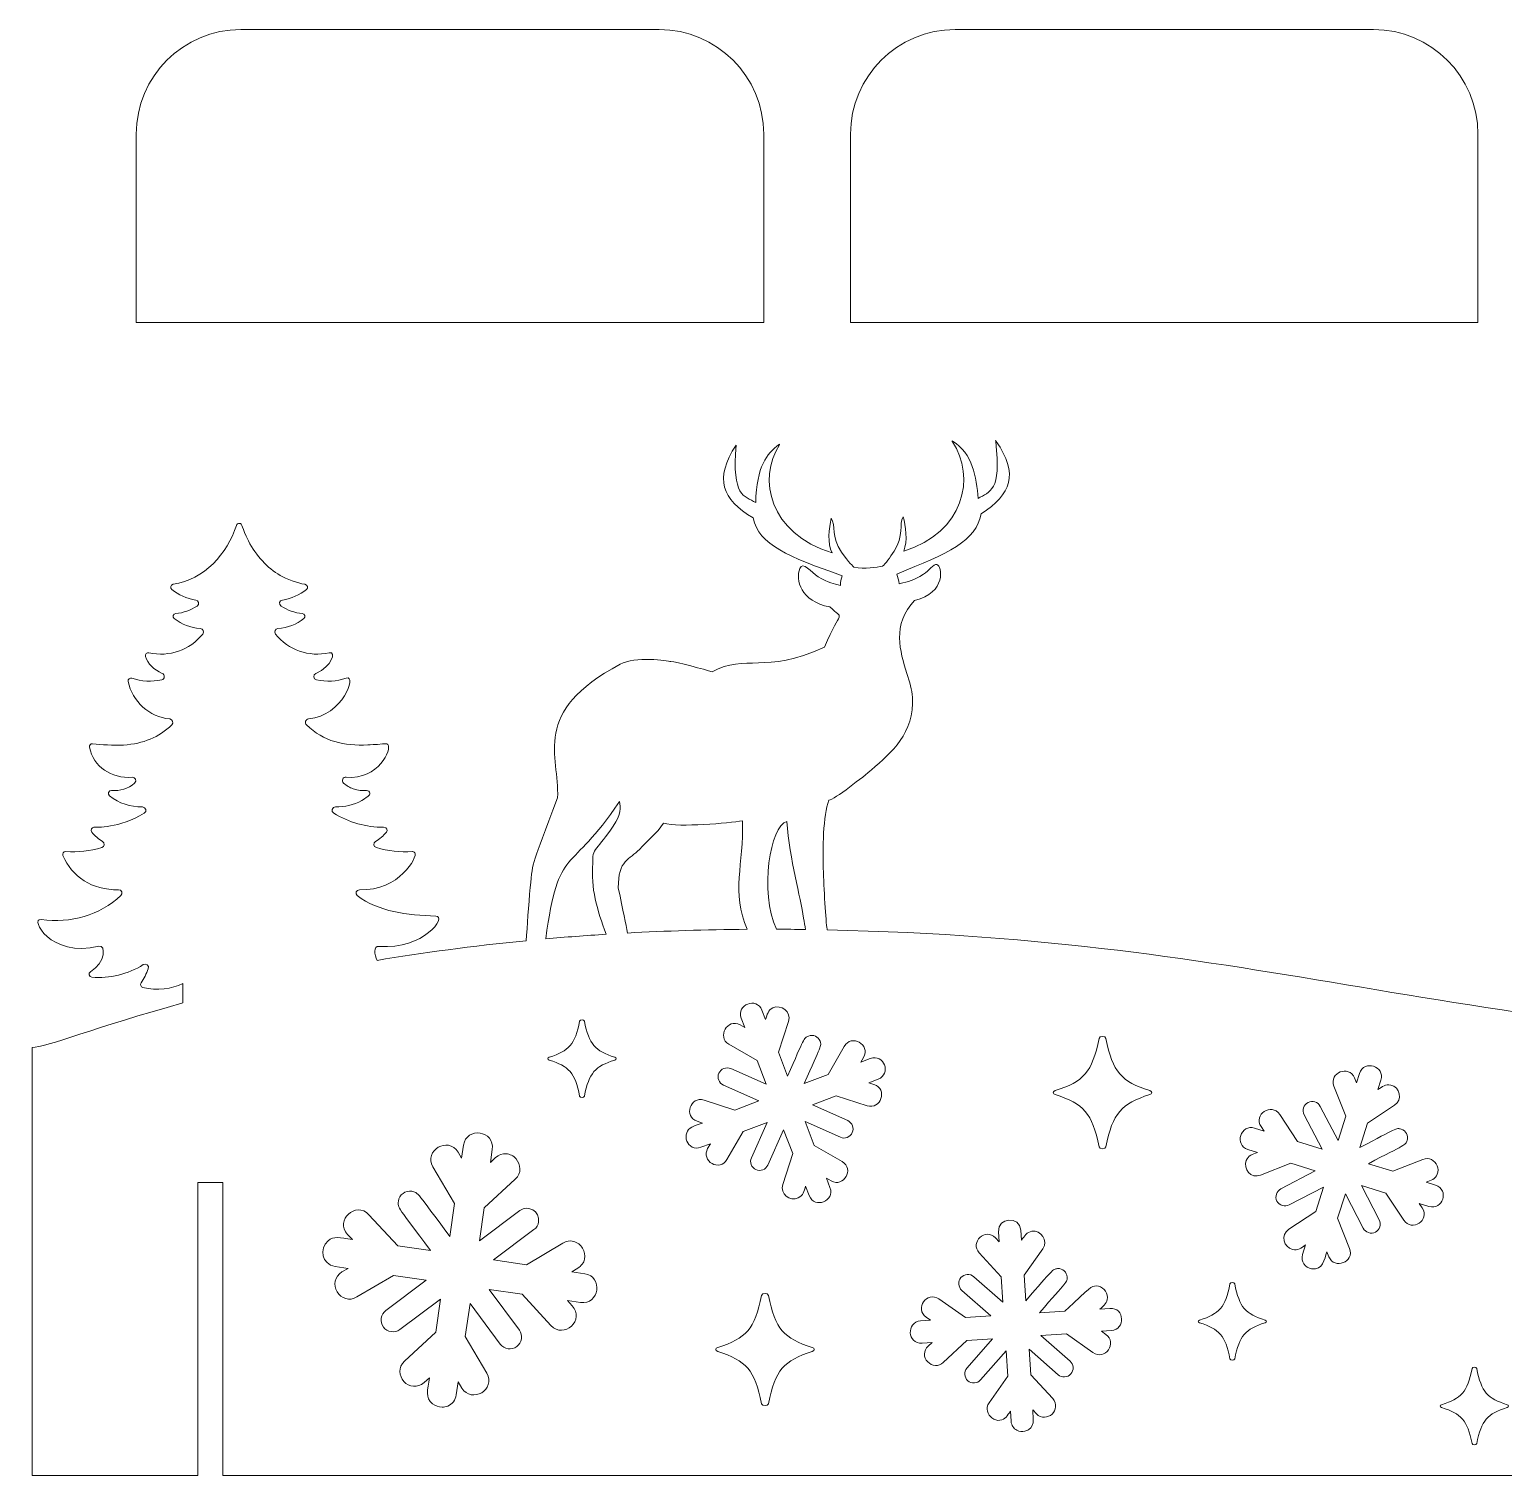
# Model space of a CAD drawing. Header units: inches. Extents: x 0 to 617, y -178 to -5.
# Drawn here: x -0.3 to 175.9, y -177.8 to -5 of the extents above; entities that cross this region are included whole.
import ezdxf

# ---------------------------------------------------------------- set-up
doc = ezdxf.new("R2010")
doc.units = ezdxf.units.IN
doc.header["$MEASUREMENT"] = 0
doc.layers.add('_U+0421_U+043B_U+043E_U+0439 1', color=7, linetype='Continuous')

# ---------------------------------------------------------------- blocks, each defined once
blk = doc.blocks.new('block 3')
at = {"layer": '_U+0421_U+043B_U+043E_U+0439 1', "color": 1, "lineweight": 5, "true_color": 0xff0000}
blk.add_open_spline([(87.45, -17.56), (87.45, -17.56), (87.45, -40.05), (87.45, -40.05), (87.45, -40.05), (12.45, -40.05), (12.45, -40.05), (12.45, -40.05), (12.45, -17.56), (12.45, -17.56), (12.45, -10.65), (18.05, -5.05), (24.96, -5.05), (24.96, -5.05), (74.95, -5.05), (74.95, -5.05), (81.85, -5.05), (87.45, -10.65), (87.45, -17.56)], degree=3, knots=[0, 0, 0, 0, 1, 1, 1, 2, 2, 2, 3, 3, 3, 4, 4, 4, 5, 5, 5, 6, 6, 6, 6], dxfattribs=at)
blk = doc.blocks.new('block 2')
at = {"layer": '_U+0421_U+043B_U+043E_U+0439 1'}
blk.add_blockref('block 3', (0, 0), dxfattribs=at)
blk = doc.blocks.new('block 5')
at = {"layer": '_U+0421_U+043B_U+043E_U+0439 1', "color": 1, "lineweight": 5, "true_color": 0xff0000}
blk.add_open_spline([(172.82, -17.56), (172.82, -17.56), (172.82, -40.05), (172.82, -40.05), (172.82, -40.05), (97.82, -40.05), (97.82, -40.05), (97.82, -40.05), (97.82, -17.56), (97.82, -17.56), (97.82, -10.65), (103.42, -5.05), (110.33, -5.05), (110.33, -5.05), (160.32, -5.05), (160.32, -5.05), (167.22, -5.05), (172.82, -10.65), (172.82, -17.56)], degree=3, knots=[0, 0, 0, 0, 1, 1, 1, 2, 2, 2, 3, 3, 3, 4, 4, 4, 5, 5, 5, 6, 6, 6, 6], dxfattribs=at)
blk = doc.blocks.new('block 4')
at = {"layer": '_U+0421_U+043B_U+043E_U+0439 1'}
blk.add_blockref('block 5', (0, 0), dxfattribs=at)
blk = doc.blocks.new('block 7')
at = {"layer": '_U+0421_U+043B_U+043E_U+0439 1', "color": 1, "lineweight": 5, "true_color": 0xff0000}
for points, knots in [([(294.56, -125.78), (294.18, -125.26), (293.99, -124.65), (294.04, -124), (294.11, -123.2), (294.97, -124.06), (297.22, -123.83), (299.35, -123.6), (301.04, -122.9), (301.84, -120.91), (301.93, -120.67), (301.73, -120.4), (301.47, -120.44), (297.88, -120.94), (294.49, -119.92), (291.92, -117.58), (291.66, -117.33), (291.82, -116.87), (292.21, -116.87), (295.18, -116.98), (297.72, -115.42), (298.85, -112.79), (298.95, -112.56), (298.78, -112.3), (298.53, -112.3), (298.53, -112.3), (298.52, -112.3), (298.51, -112.31), (297.06, -112.39), (295.61, -112.24), (294.21, -111.85), (294.05, -111.8), (293.93, -111.67), (293.91, -111.51), (293.85, -111), (294.47, -111.13), (295.41, -109.98), (295.59, -109.76), (295.44, -109.41), (295.14, -109.41), (293.86, -109.54), (291.23, -109.02), (289.11, -107.73), (288.77, -107.51), (288.92, -106.98), (289.32, -106.98), (290.44, -106.98), (291.46, -106.78), (292.49, -106.19), (293.34, -105.71), (293.51, -105.5), (293.4, -105.24), (293.22, -104.78), (292.74, -105.28), (291.44, -104.81), (291.03, -104.66), (290.65, -104.44), (290.3, -104.15), (289.98, -103.88), (290.24, -103.36), (290.59, -103.43), (293.02, -103.63), (295.15, -102.28), (295.68, -99.85), (295.7, -99.73), (295.67, -99.62), (295.59, -99.54), (295.43, -99.35), (295.34, -99.45), (294.33, -99.51), (294.21, -99.52), (293.4, -99.56), (293.19, -99.57), (293.19, -99.57), (293.19, -99.57), (293.19, -99.57), (290.31, -99.68), (287.96, -99.22), (285.85, -97.17), (285.6, -96.93), (285.75, -96.51), (286.09, -96.48), (290.28, -96.07), (291.88, -91.16), (290.62, -91.59), (289.46, -91.98), (288.23, -92.06), (287.05, -91.8), (286.67, -91.72), (286.62, -91.19), (286.98, -91.03), (288.91, -90.19), (289.43, -88.38), (288.58, -88.56), (286.14, -89.1), (283.68, -88.24), (282.15, -86.32), (281.95, -86.07), (282.11, -85.69), (282.44, -85.66), (283.6, -85.57), (284.68, -85.16), (285.55, -84.49), (285.8, -84.3), (285.68, -83.9), (285.36, -83.87), (284.46, -83.8), (283.58, -83.49), (282.82, -83), (282.51, -82.8), (282.62, -82.32), (282.98, -82.26), (284.06, -82.09), (285.03, -81.67), (285.85, -81.01), (285.96, -80.92), (286, -80.78), (285.97, -80.64), (285.93, -80.51), (285.82, -80.41), (285.68, -80.39), (284.74, -80.25), (283.48, -79.75), (282.7, -79.34), (282.7, -79.34), (282.71, -79.32), (282.71, -79.32), (281.17, -78.42), (279.86, -77), (278.92, -75.2), (278.09, -73.55), (278.27, -73.11), (277.83, -73.11), (277.83, -73.11), (277.83, -73.11), (277.83, -73.11), (277.68, -73.11), (277.55, -73.2), (277.5, -73.35), (276.38, -76.72), (273.66, -79.83), (269.92, -80.39), (269.62, -80.43), (269.51, -80.82), (269.75, -81.01), (270.58, -81.67), (271.54, -82.09), (272.62, -82.26), (272.98, -82.32), (273.09, -82.8), (272.78, -83), (272.02, -83.49), (271.14, -83.8), (270.24, -83.87), (269.92, -83.9), (269.8, -84.3), (270.05, -84.49), (270.93, -85.17), (272, -85.57), (273.16, -85.66), (273.49, -85.69), (273.65, -86.06), (273.45, -86.32), (271.92, -88.24), (269.46, -89.1), (267.03, -88.56), (266.18, -88.38), (266.7, -90.19), (268.62, -91.03), (268.98, -91.18), (268.94, -91.71), (268.54, -91.8), (267.37, -92.06), (266.14, -91.98), (264.99, -91.59), (263.73, -91.16), (265.31, -96.08), (269.51, -96.48), (269.86, -96.51), (270, -96.94), (269.76, -97.17), (268.21, -98.66), (266.38, -99.43), (264, -99.59), (264, -99.59), (264, -99.59), (264, -99.59), (263.97, -99.59), (263.89, -99.59), (263.86, -99.6), (263.86, -99.6), (263.86, -99.6), (263.86, -99.6), (262.78, -99.62), (261.34, -99.56), (260.3, -99.43), (259.16, -99.28), (260.74, -103.79), (265.02, -103.43), (265.19, -103.42), (265.35, -103.51), (265.42, -103.68), (265.49, -103.85), (265.44, -104.03), (265.31, -104.15), (264.54, -104.79), (263.56, -105.11), (262.55, -105.03), (262.22, -105), (262.04, -105.42), (262.31, -105.64), (263.47, -106.59), (264.79, -106.98), (266.26, -106.98), (266.67, -106.98), (266.83, -107.51), (266.47, -107.73), (263.48, -109.56), (260.72, -109.38), (260.46, -109.41), (260.16, -109.41), (260.01, -109.76), (260.19, -109.99), (260.56, -110.43), (261, -110.81), (261.49, -111.1), (261.8, -111.28), (261.74, -111.75), (261.39, -111.85), (259.99, -112.24), (258.54, -112.39), (257.08, -112.31), (256.83, -112.29), (256.65, -112.55), (256.75, -112.79), (257.82, -115.28), (260.2, -116.95), (263.39, -116.87), (263.76, -116.86), (263.95, -117.33), (263.68, -117.58), (261.11, -119.92), (257.72, -120.94), (254.14, -120.44), (254.01, -120.42), (253.89, -120.47), (253.81, -120.57), (253.74, -120.67), (253.72, -120.79), (253.76, -120.9), (254.94, -123.9), (258.77, -124.18), (261.05, -123.64), (261.17, -123.61), (261.29, -123.64), (261.39, -123.71), (261.46, -123.76), (261.51, -123.86), (261.54, -123.99), (260.51, -128.08), (257.42, -128.02), (235.17, -127.4), (235.17, -127.4), (235.06, -123.25), (235.06, -123.25), (236.52, -123.61), (237.09, -122.84), (238, -122.69), (239.49, -122.43), (239.54, -123.57), (243.53, -121.81), (244.22, -121.5), (244.01, -120.6), (243.53, -120.24), (241.93, -119.05), (237.59, -116.27), (234.9, -116.88), (234.9, -116.88), (234.85, -115.04), (234.85, -115.04), (235.49, -115), (236.17, -114.81), (236.84, -114.63), (239.11, -114.05), (241.07, -115.95), (243.35, -114.75), (245.38, -113.67), (245.26, -111.24), (241.85, -111.14), (240.73, -109.82), (237.48, -107.78), (234.68, -108.39), (234.68, -108.39), (234.61, -105.41), (234.61, -105.41), (236.69, -105.24), (236.38, -105.73), (237.86, -106.57), (238.64, -107.02), (239.43, -107.3), (240.32, -107.12), (241.51, -106.89), (241.32, -106.26), (242.14, -105.74), (242.97, -105.21), (244.1, -105.29), (245, -104.71), (246.45, -103.78), (245.93, -102.56), (244.73, -101.63), (241.37, -99.06), (239.56, -102.42), (234.47, -99.85), (234.47, -99.85), (234.28, -92.42), (234.28, -92.42), (235.86, -92.93), (238.56, -96.39), (240.52, -93.98), (241.59, -92.66), (240.35, -91.89), (239.14, -91.17), (248.62, -91.38), (242.06, -87.44), (238.64, -87), (237.1, -86.8), (235.63, -86.99), (234.15, -87.03), (234.15, -87.03), (234.02, -82.41), (234.02, -82.41), (235.43, -82.74), (238.25, -82.51), (239.6, -82.53), (241.26, -83.25), (241.18, -83.37), (243.02, -83.07), (243.35, -83.02), (243.69, -82.62), (243.69, -82.19), (245.09, -80.79), (243.88, -79.12), (242.15, -78.34), (239.13, -76.98), (237.06, -77.79), (233.88, -76.96), (233.88, -76.96), (233.78, -72.55), (233.78, -72.55), (234.24, -73.49), (235.83, -74.75), (238.18, -74.78), (238.94, -74.8), (239.41, -73.76), (238.82, -73.23), (236.01, -70.76), (238.19, -72.17), (239.06, -70.75), (240.18, -68.93), (237.06, -66.7), (233.62, -66.7), (233.62, -66.7), (233.56, -64.12), (233.56, -64.12), (234.47, -64.24), (235.27, -63.7), (236.4, -64.27), (240.34, -66.25), (241.61, -62.65), (237.58, -62.03), (236.18, -61.81), (234.59, -60.76), (233.64, -59.85), (233.64, -59.85), (233.64, -58.08), (233.64, -58.08), (235.01, -58.77), (237.94, -59.9), (238.7, -58.37), (239.6, -56.56), (235.67, -55.43), (235.31, -55.38), (235.5, -54.56), (234.47, -54.13), (233.64, -54.02), (233.64, -54.02), (233.64, -53.08), (233.64, -53.08), (233.87, -52.9), (234.09, -52.62), (234.29, -52.78), (235.13, -53.43), (236.78, -53.49), (236.31, -52.07), (236.24, -51.85), (235.62, -51.45), (235.43, -51.21), (235.43, -51.21), (233.77, -48.58), (233.77, -48.58), (232.98, -48.24), (231.72, -49.71), (231.75, -50.36), (231.15, -50.37), (231.57, -50.52), (230.46, -50.97), (226.8, -52.47), (231.53, -52.7), (231.88, -52.75), (231.88, -52.75), (231.88, -55.15), (231.88, -55.15), (231.67, -55.24), (231.08, -55.33), (229.57, -55.52), (227.72, -55.76), (228.79, -58.42), (231.88, -57.95), (231.88, -57.95), (231.88, -59.4), (231.88, -59.4), (229.72, -59.76), (226.9, -61.07), (226.31, -63.24), (225.55, -66.05), (229.47, -63.59), (232.11, -63.59), (232.11, -63.59), (232.02, -66.91), (232.02, -66.91), (221.5, -68.77), (225.59, -74.51), (229.98, -72.74), (230.5, -72.53), (231.21, -71.75), (231.91, -71.34), (231.91, -71.34), (231.79, -76.42), (231.79, -76.42), (231.73, -76.44), (231.68, -76.47), (231.64, -76.5), (229.14, -76), (228.89, -77.69), (227.18, -79.19), (225.4, -80.74), (221.63, -81.1), (221.6, -83.14), (221.56, -84.8), (223.19, -84.94), (224.44, -84.75), (226.97, -84.38), (227.74, -82.5), (231.65, -81.78), (231.59, -83.93), (231.52, -86.86), (231.52, -86.86), (231.49, -86.86), (231.47, -86.86), (231.44, -86.85), (226.83, -83.69), (225.62, -87.69), (222.77, -87.26), (221.8, -87.11), (221.14, -88.35), (222.08, -88.92), (222.84, -89.39), (223.49, -89.62), (224.38, -89.73), (225.68, -89.91), (229.11, -89.97), (225.71, -90.34), (224.91, -90.42), (224.34, -91.6), (225.25, -92.02), (228.1, -93.35), (228.34, -92.69), (231.37, -92.63), (231.37, -92.63), (231.19, -99.96), (231.19, -99.96), (231.05, -100.08), (225.95, -97.14), (224.18, -97.83), (222, -98.68), (217.62, -107.1), (222.19, -105.9), (223.48, -105.57), (224.15, -104.38), (225.22, -103.75), (224.76, -105.53), (227.13, -106.74), (228.69, -104.56), (229.43, -105.04), (230.23, -104.9), (231, -104.47), (231.03, -104.49), (231.04, -104.5), (231.07, -104.52), (231.07, -104.52), (230.93, -110.03), (230.93, -110.03), (225.66, -110.42), (227.41, -108.54), (224.33, -108.71), (220.97, -108.89), (218.2, -113.54), (220.67, -114.29), (221.18, -114.45), (221.59, -114.36), (221.95, -114.16), (224.12, -118.92), (225.75, -115.48), (227.48, -114.95), (228.49, -114.64), (228.06, -115.15), (228.95, -115.32), (229.67, -115.46), (230.19, -114.88), (230.81, -114.63), (230.81, -114.63), (230.65, -120.95), (230.65, -120.95), (228.9, -120.42), (228.14, -121.49), (226.82, -121.72), (225.86, -121.89), (225.08, -121.62), (224.17, -121.44), (222.78, -121.18), (220.55, -122.19), (221.62, -123.92), (222.15, -124.78), (222.98, -124.64), (223.84, -124.67), (225.95, -124.74), (227.33, -126.9), (230.52, -126.02), (230.52, -126.02), (230.49, -127.25), (230.49, -127.25), (167, -124.9), (148.26, -113.75), (95.04, -112.62), (94.93, -112.25), (94.66, -108.12), (94.58, -105.78), (94.58, -105.78), (94.58, -105.78), (94.58, -105.78), (94.49, -102.84), (94.53, -98.98), (95.25, -97.13), (95.81, -97.12), (99.53, -94.19), (100.33, -93.49), (102.73, -91.44), (105.46, -89.11), (105.24, -84.8), (105.19, -83.97), (104.89, -83), (104.56, -81.97), (103.75, -79.37), (102.73, -76.14), (105.49, -73.25), (109.3, -72.38), (108.78, -69.1), (108.16, -68.97), (107.75, -68.88), (107.17, -69.75), (106.56, -70.13), (105.25, -70.95), (104.89, -70.94), (103.64, -71.27), (103.58, -70.87), (103.48, -70.49), (103.35, -70.1), (109.47, -67.63), (112.9, -66.16), (113.43, -62.9), (117.08, -60.59), (117.93, -58.14), (115.24, -54.25), (115.24, -54.25), (115.17, -54.15), (115.17, -54.15), (115.17, -54.15), (115.18, -54.27), (115.18, -54.27), (115.88, -60.31), (114.46, -60.21), (113.07, -61.09), (112.91, -58.52), (112.4, -55.71), (110.02, -54.22), (110.02, -54.22), (109.99, -54.21), (109.99, -54.21), (109.99, -54.21), (109.98, -54.22), (109.98, -54.22), (109.96, -54.24), (109.96, -54.25), (110, -54.31), (112.85, -58.46), (111.38, -65.22), (104.18, -67.36), (104.69, -66.22), (104.42, -64.27), (104.11, -63.27), (103.6, -64.16), (104.24, -65.52), (103.03, -67.38), (102.56, -68.11), (101.97, -68.88), (101.66, -69.17), (100.91, -69.29), (99.54, -69.55), (98.24, -69.28), (98.18, -69.23), (97.62, -68.73), (96.75, -67.5), (95.46, -65.66), (96.08, -64.31), (95.53, -63.42), (95.24, -64.64), (95.04, -66.47), (95.63, -67.58), (88.08, -65.22), (86.72, -58.76), (89.32, -54.68), (89.37, -54.6), (89.36, -54.61), (89.32, -54.58), (87.76, -55.79), (86.62, -57.19), (86.49, -61.57), (85.11, -60.74), (83.63, -60.91), (84.15, -54.7), (81.51, -58.71), (82.44, -61.19), (86.2, -63.39), (86.86, -66.68), (90.43, -68.01), (96.82, -70.32), (96.69, -70.68), (96.62, -71.07), (96.64, -71.46), (95.78, -71.28), (95.24, -71.17), (93.97, -70.43), (93.1, -69.94), (92.14, -68.48), (91.76, -69.46), (91.26, -70.79), (91.82, -73.36), (95.36, -74.03), (97.11, -75.73), (96.73, -74.03), (94.71, -78.85), (87.47, -82.11), (85.37, -79.6), (81.27, -81.77), (80.53, -81.55), (76.92, -80.56), (76.34, -80.57), (75.99, -80.4), (72.06, -79.94), (70.29, -80.88), (59.52, -86.59), (63.03, -91.8), (62.82, -96.84), (59.63, -105.34), (59.92, -104), (59.54, -107.55), (59.54, -107.55), (59.55, -107.55), (59.55, -107.55), (59.34, -109.68), (59.17, -112.18), (59.07, -113.91), (52.59, -114.54), (46.64, -115.35), (41.23, -116.26), (40.91, -115.58), (40.77, -114.53), (41.49, -114.59), (46.85, -115.01), (49.62, -111), (48.26, -110.96), (44.83, -110.88), (41.39, -110.44), (38.86, -108.52), (38.58, -108.3), (38.76, -107.82), (39.15, -107.82), (43.91, -107.99), (46.1, -103.87), (45.76, -103.4), (45.67, -103.28), (45.52, -103.23), (45.46, -103.25), (44, -103.34), (42.55, -103.19), (41.15, -102.79), (40.8, -102.69), (40.74, -102.23), (41.05, -102.05), (41.55, -101.75), (41.98, -101.38), (42.35, -100.93), (42.52, -100.72), (42.43, -100.36), (42.01, -100.36), (39.94, -100.36), (37.87, -99.79), (36.06, -98.67), (35.71, -98.46), (35.86, -97.92), (36.26, -97.92), (37.38, -97.92), (38.4, -97.73), (39.43, -97.14), (40.29, -96.65), (40.45, -96.44), (40.34, -96.18), (40.16, -95.72), (39.68, -96.23), (38.38, -95.76), (37.97, -95.61), (37.59, -95.39), (37.24, -95.09), (36.92, -94.82), (37.18, -94.31), (37.53, -94.38), (41.45, -94.69), (43.01, -91.02), (42.53, -90.48), (42.37, -90.29), (42.28, -90.39), (41.27, -90.46), (41.17, -90.46), (40.36, -90.5), (40.13, -90.51), (40.13, -90.51), (40.13, -90.52), (40.13, -90.52), (37.26, -90.62), (34.9, -90.16), (32.79, -88.12), (32.67, -88.01), (32.63, -87.84), (32.69, -87.69), (32.74, -87.54), (32.87, -87.44), (33.03, -87.42), (37.22, -87.02), (38.82, -82.11), (37.56, -82.54), (36.4, -82.93), (35.17, -83), (34, -82.74), (33.61, -82.66), (33.56, -82.13), (33.92, -81.97), (35.85, -81.14), (36.37, -79.32), (35.52, -79.51), (33.08, -80.05), (30.62, -79.19), (29.09, -77.27), (28.89, -77.01), (29.05, -76.64), (29.38, -76.61), (30.54, -76.52), (31.62, -76.11), (32.49, -75.43), (32.74, -75.25), (32.62, -74.84), (32.3, -74.82), (31.4, -74.74), (30.52, -74.44), (29.76, -73.94), (29.45, -73.74), (29.56, -73.26), (29.92, -73.21), (31, -73.03), (31.97, -72.61), (32.79, -71.95), (33.03, -71.76), (32.92, -71.38), (32.62, -71.33), (31.68, -71.19), (30.42, -70.69), (29.64, -70.28), (29.64, -70.28), (29.65, -70.27), (29.65, -70.27), (28.11, -69.36), (26.8, -67.94), (25.86, -66.15), (25.03, -64.5), (25.21, -64.06), (24.77, -64.06), (24.77, -64.06), (24.77, -64.06), (24.77, -64.06), (24.62, -64.06), (24.49, -64.15), (24.44, -64.29), (23.33, -67.66), (20.6, -70.78), (16.86, -71.33), (16.56, -71.38), (16.45, -71.76), (16.69, -71.95), (17.52, -72.61), (18.48, -73.03), (19.56, -73.21), (19.92, -73.26), (20.03, -73.74), (19.72, -73.94), (18.96, -74.44), (18.08, -74.74), (17.18, -74.82), (16.86, -74.84), (16.74, -75.24), (16.99, -75.43), (17.87, -76.11), (18.94, -76.52), (20.1, -76.61), (20.43, -76.63), (20.59, -77.01), (20.39, -77.27), (18.86, -79.19), (16.4, -80.05), (13.97, -79.51), (13.71, -79.45), (13.48, -79.7), (13.56, -79.95), (13.85, -80.82), (14.55, -81.54), (15.56, -81.97), (15.73, -82.05), (15.82, -82.21), (15.8, -82.39), (15.79, -82.57), (15.66, -82.71), (15.49, -82.74), (14.31, -83), (13.08, -82.93), (11.93, -82.54), (11.68, -82.45), (11.43, -82.67), (11.48, -82.93), (11.98, -85.34), (14.02, -87.19), (16.45, -87.42), (16.8, -87.45), (16.94, -87.88), (16.7, -88.12), (15.15, -89.61), (13.32, -90.38), (10.94, -90.53), (10.94, -90.53), (10.94, -90.54), (10.94, -90.54), (10.91, -90.54), (10.83, -90.54), (10.8, -90.54), (10.8, -90.54), (10.8, -90.54), (10.8, -90.54), (9.72, -90.57), (8.28, -90.5), (7.24, -90.38), (7, -90.35), (6.82, -90.57), (6.86, -90.8), (7.35, -93.11), (9.45, -94.58), (11.96, -94.38), (12.35, -94.35), (12.55, -94.83), (12.25, -95.09), (11.48, -95.74), (10.5, -96.05), (9.5, -95.97), (9.16, -95.94), (8.98, -96.37), (9.25, -96.59), (10.41, -97.53), (11.73, -97.93), (13.2, -97.93), (13.61, -97.93), (13.77, -98.46), (13.41, -98.68), (10.42, -100.51), (7.66, -100.33), (7.4, -100.36), (7.1, -100.36), (6.95, -100.71), (7.14, -100.93), (7.5, -101.38), (7.94, -101.75), (8.43, -102.05), (8.74, -102.23), (8.68, -102.69), (8.33, -102.79), (6.93, -103.19), (5.48, -103.34), (4.03, -103.25), (3.77, -103.23), (3.59, -103.5), (3.69, -103.74), (4.76, -106.22), (7.14, -107.9), (10.33, -107.82), (10.7, -107.8), (10.89, -108.27), (10.62, -108.52), (8.05, -110.87), (4.66, -111.88), (1.08, -111.38), (-0.31, -111.17), (2.13, -115.97), (7.99, -114.58), (8.82, -114.38), (8.8, -116.53), (6.98, -117.62), (6.69, -117.79), (6.8, -118.24), (7.13, -118.26), (9.31, -118.44), (11.44, -117.92), (13.29, -116.77), (13.62, -116.57), (14.02, -116.9), (13.89, -117.26), (13.67, -117.86), (13.38, -118.43), (13.03, -118.96), (12.9, -119.16), (13, -119.43), (13.23, -119.49), (14.94, -119.91), (16.7, -119.66), (18.03, -119.04), (18.03, -119.04), (18.03, -121.35), (18.03, -121.35), (7.62, -124.21), (1.63, -126.67), (0, -126.67), (0, -129.48), (0, -177.8), (0, -177.8), (0, -177.8), (19.81, -177.8), (19.81, -177.8), (19.81, -177.8), (19.81, -142.8), (19.81, -142.8), (19.81, -142.8), (22.81, -142.8), (22.81, -142.8), (22.81, -142.8), (22.81, -177.8), (22.81, -177.8), (22.81, -177.8), (281.99, -177.8), (281.99, -177.8), (281.99, -177.8), (281.99, -142.8), (281.99, -142.8), (281.99, -142.8), (284.99, -142.8), (284.99, -142.8), (284.99, -142.8), (284.99, -177.8), (284.99, -177.8), (284.99, -177.8), (304.8, -177.8), (304.8, -177.8), (304.8, -177.8), (304.8, -124.88), (304.8, -124.88), (301.34, -125.22), (297.93, -125.52), (294.56, -125.78)], [0, 0, 0, 0, 1, 1, 1, 2, 2, 2, 3, 3, 3, 4, 4, 4, 5, 5, 5, 6, 6, 6, 7, 7, 7, 8, 8, 8, 9, 9, 9, 10, 10, 10, 11, 11, 11, 12, 12, 12, 13, 13, 13, 14, 14, 14, 15, 15, 15, 16, 16, 16, 17, 17, 17, 18, 18, 18, 19, 19, 19, 20, 20, 20, 21, 21, 21, 22, 22, 22, 23, 23, 23, 24, 24, 24, 25, 25, 25, 26, 26, 26, 27, 27, 27, 28, 28, 28, 29, 29, 29, 30, 30, 30, 31, 31, 31, 32, 32, 32, 33, 33, 33, 34, 34, 34, 35, 35, 35, 36, 36, 36, 37, 37, 37, 38, 38, 38, 39, 39, 39, 40, 40, 40, 41, 41, 41, 42, 42, 42, 43, 43, 43, 44, 44, 44, 45, 45, 45, 46, 46, 46, 47, 47, 47, 48, 48, 48, 49, 49, 49, 50, 50, 50, 51, 51, 51, 52, 52, 52, 53, 53, 53, 54, 54, 54, 55, 55, 55, 56, 56, 56, 57, 57, 57, 58, 58, 58, 59, 59, 59, 60, 60, 60, 61, 61, 61, 62, 62, 62, 63, 63, 63, 64, 64, 64, 65, 65, 65, 66, 66, 66, 67, 67, 67, 68, 68, 68, 69, 69, 69, 70, 70, 70, 71, 71, 71, 72, 72, 72, 73, 73, 73, 74, 74, 74, 75, 75, 75, 76, 76, 76, 77, 77, 77, 78, 78, 78, 79, 79, 79, 80, 80, 80, 81, 81, 81, 82, 82, 82, 83, 83, 83, 84, 84, 84, 85, 85, 85, 86, 86, 86, 87, 87, 87, 88, 88, 88, 89, 89, 89, 90, 90, 90, 91, 91, 91, 92, 92, 92, 93, 93, 93, 94, 94, 94, 95, 95, 95, 96, 96, 96, 97, 97, 97, 98, 98, 98, 99, 99, 99, 100, 100, 100, 101, 101, 101, 102, 102, 102, 103, 103, 103, 104, 104, 104, 105, 105, 105, 106, 106, 106, 107, 107, 107, 108, 108, 108, 109, 109, 109, 110, 110, 110, 111, 111, 111, 112, 112, 112, 113, 113, 113, 114, 114, 114, 115, 115, 115, 116, 116, 116, 117, 117, 117, 118, 118, 118, 119, 119, 119, 120, 120, 120, 121, 121, 121, 122, 122, 122, 123, 123, 123, 124, 124, 124, 125, 125, 125, 126, 126, 126, 127, 127, 127, 128, 128, 128, 129, 129, 129, 130, 130, 130, 131, 131, 131, 132, 132, 132, 133, 133, 133, 134, 134, 134, 135, 135, 135, 136, 136, 136, 137, 137, 137, 138, 138, 138, 139, 139, 139, 140, 140, 140, 141, 141, 141, 142, 142, 142, 143, 143, 143, 144, 144, 144, 145, 145, 145, 146, 146, 146, 147, 147, 147, 148, 148, 148, 149, 149, 149, 150, 150, 150, 151, 151, 151, 152, 152, 152, 153, 153, 153, 154, 154, 154, 155, 155, 155, 156, 156, 156, 157, 157, 157, 158, 158, 158, 159, 159, 159, 160, 160, 160, 161, 161, 161, 162, 162, 162, 163, 163, 163, 164, 164, 164, 165, 165, 165, 166, 166, 166, 167, 167, 167, 168, 168, 168, 169, 169, 169, 170, 170, 170, 171, 171, 171, 172, 172, 172, 173, 173, 173, 174, 174, 174, 175, 175, 175, 176, 176, 176, 177, 177, 177, 178, 178, 178, 179, 179, 179, 180, 180, 180, 181, 181, 181, 182, 182, 182, 183, 183, 183, 184, 184, 184, 185, 185, 185, 186, 186, 186, 187, 187, 187, 188, 188, 188, 189, 189, 189, 190, 190, 190, 191, 191, 191, 192, 192, 192, 193, 193, 193, 194, 194, 194, 195, 195, 195, 196, 196, 196, 197, 197, 197, 198, 198, 198, 199, 199, 199, 200, 200, 200, 201, 201, 201, 202, 202, 202, 203, 203, 203, 204, 204, 204, 205, 205, 205, 206, 206, 206, 207, 207, 207, 208, 208, 208, 209, 209, 209, 210, 210, 210, 211, 211, 211, 212, 212, 212, 213, 213, 213, 214, 214, 214, 215, 215, 215, 216, 216, 216, 217, 217, 217, 218, 218, 218, 219, 219, 219, 220, 220, 220, 221, 221, 221, 222, 222, 222, 223, 223, 223, 224, 224, 224, 225, 225, 225, 226, 226, 226, 227, 227, 227, 228, 228, 228, 229, 229, 229, 230, 230, 230, 231, 231, 231, 232, 232, 232, 233, 233, 233, 234, 234, 234, 235, 235, 235, 236, 236, 236, 237, 237, 237, 238, 238, 238, 239, 239, 239, 240, 240, 240, 241, 241, 241, 242, 242, 242, 243, 243, 243, 244, 244, 244, 245, 245, 245, 246, 246, 246, 247, 247, 247, 248, 248, 248, 249, 249, 249, 250, 250, 250, 251, 251, 251, 252, 252, 252, 253, 253, 253, 254, 254, 254, 255, 255, 255, 256, 256, 256, 257, 257, 257, 258, 258, 258, 259, 259, 259, 260, 260, 260, 261, 261, 261, 262, 262, 262, 263, 263, 263, 264, 264, 264, 265, 265, 265, 266, 266, 266, 267, 267, 267, 268, 268, 268, 269, 269, 269, 270, 270, 270, 271, 271, 271, 272, 272, 272, 273, 273, 273, 274, 274, 274, 275, 275, 275, 276, 276, 276, 277, 277, 277, 278, 278, 278, 279, 279, 279, 280, 280, 280, 281, 281, 281, 282, 282, 282, 283, 283, 283, 284, 284, 284, 285, 285, 285, 286, 286, 286, 287, 287, 287, 288, 288, 288, 289, 289, 289, 290, 290, 290, 291, 291, 291, 292, 292, 292, 293, 293, 293, 294, 294, 294, 295, 295, 295, 296, 296, 296, 297, 297, 297, 298, 298, 298, 299, 299, 299, 300, 300, 300, 301, 301, 301, 302, 302, 302, 303, 303, 303, 304, 304, 304, 305, 305, 305, 306, 306, 306, 307, 307, 307, 308, 308, 308, 309, 309, 309, 310, 310, 310, 311, 311, 311, 312, 312, 312, 313, 313, 313, 314, 314, 314, 315, 315, 315, 316, 316, 316, 317, 317, 317, 318, 318, 318, 319, 319, 319, 320, 320, 320, 321, 321, 321, 322, 322, 322, 323, 323, 323, 324, 324, 324, 325, 325, 325, 326, 326, 326, 327, 327, 327, 328, 328, 328, 329, 329, 329, 330, 330, 330, 330]), ([(70.2, -97.28), (70.33, -97.98), (70.44, -98.79), (69.46, -100.24), (67.67, -102.92), (66.83, -102.96), (67.04, -104.63), (66.74, -107.66), (67.53, -110.21), (68.63, -113.14), (66.16, -113.3), (63.74, -113.48), (61.4, -113.69), (62.96, -102.19), (64.28, -106.24), (70.2, -97.28)], [0, 0, 0, 0, 1, 1, 1, 2, 2, 2, 3, 3, 3, 4, 4, 4, 5, 5, 5, 5]), ([(70.07, -107.6), (70, -104.23), (71.49, -104.2), (72.59, -103.01), (73.51, -102), (74.67, -101.07), (75.48, -99.87), (77.41, -100.4), (83.25, -99.86), (84.92, -99.57), (85.05, -104.85), (83.56, -108.09), (85.46, -112.55), (80.48, -112.59), (75.72, -112.74), (71.18, -112.99), (70.98, -111.97), (70.64, -110.38), (70.07, -107.6)], [0, 0, 0, 0, 1, 1, 1, 2, 2, 2, 3, 3, 3, 4, 4, 4, 5, 5, 5, 6, 6, 6, 6]), ([(90.22, -99.66), (90.57, -104.28), (91.84, -108.67), (92.22, -111.21), (92.29, -111.69), (92.36, -112.14), (92.45, -112.57), (91.28, -112.55), (90.12, -112.54), (88.98, -112.54), (86.87, -108.05), (88.25, -100.16), (90.22, -99.66)], [0, 0, 0, 0, 1, 1, 1, 2, 2, 2, 3, 3, 3, 4, 4, 4, 4]), ([(101.13, -130.46), (101.13, -130.46), (100.01, -130.89), (100.01, -130.89), (100.01, -130.89), (100.63, -131.09), (100.63, -131.09), (102.29, -131.62), (101.47, -134.15), (99.8, -133.63), (99.8, -133.63), (96.12, -132.43), (96.12, -132.43), (96.12, -132.43), (93.27, -133.52), (93.27, -133.52), (93.27, -133.52), (97.49, -135.4), (97.49, -135.4), (98.03, -135.64), (98.28, -136.3), (98.04, -136.84), (97.8, -137.37), (97.14, -137.63), (96.61, -137.39), (96.61, -137.39), (92.39, -135.51), (92.39, -135.51), (92.39, -135.51), (93.48, -138.36), (93.48, -138.36), (93.48, -138.36), (96.83, -140.3), (96.83, -140.3), (97.57, -140.73), (97.62, -141.52), (97.3, -142.09), (96.98, -142.66), (96.26, -143.02), (95.51, -142.61), (95.51, -142.61), (94.94, -142.28), (94.94, -142.28), (94.94, -142.28), (95.37, -143.4), (95.37, -143.4), (96.01, -145.02), (93.52, -145.99), (92.89, -144.36), (92.89, -144.36), (92.46, -143.23), (92.46, -143.23), (92.27, -143.83), (92.17, -144.35), (91.58, -144.64), (90.61, -145.09), (89.34, -144.17), (89.73, -143.02), (89.73, -143.02), (90.92, -139.34), (90.92, -139.34), (90.92, -139.34), (89.83, -136.49), (89.83, -136.49), (89.83, -136.49), (87.95, -140.71), (87.95, -140.71), (87.71, -141.25), (87.05, -141.5), (86.52, -141.26), (85.98, -141.02), (85.73, -140.37), (85.97, -139.83), (85.97, -139.83), (87.85, -135.61), (87.85, -135.61), (87.85, -135.61), (84.99, -136.7), (84.99, -136.7), (84.99, -136.7), (83.06, -140.05), (83.06, -140.05), (82.66, -140.76), (81.86, -140.88), (81.27, -140.53), (80.66, -140.21), (80.35, -139.45), (80.75, -138.73), (80.75, -138.73), (81.07, -138.16), (81.07, -138.16), (81.07, -138.16), (79.95, -138.59), (79.95, -138.59), (79.15, -138.9), (78.49, -138.45), (78.26, -137.84), (78.26, -137.84), (78.26, -137.84), (78.26, -137.84), (78.14, -137.53), (78.13, -137.18), (78.24, -136.88), (78.47, -136.19), (79.02, -136.1), (80.12, -135.69), (80.12, -135.69), (79.5, -135.48), (79.5, -135.48), (77.85, -134.95), (78.66, -132.42), (80.33, -132.95), (80.33, -132.95), (84.01, -134.14), (84.01, -134.14), (84.01, -134.14), (86.86, -133.05), (86.86, -133.05), (86.86, -133.05), (82.64, -131.17), (82.64, -131.17), (82.09, -130.92), (81.85, -130.27), (82.09, -129.74), (82.32, -129.22), (82.97, -128.94), (83.53, -129.19), (83.53, -129.19), (87.75, -131.06), (87.75, -131.06), (87.75, -131.06), (86.65, -128.22), (86.65, -128.22), (86.65, -128.22), (83.29, -126.28), (83.29, -126.28), (81.81, -125.4), (83.12, -123.13), (84.62, -123.97), (84.62, -123.97), (85.19, -124.29), (85.19, -124.29), (85.19, -124.29), (84.76, -123.17), (84.76, -123.17), (84.14, -121.54), (86.61, -120.59), (87.24, -122.22), (87.24, -122.22), (87.67, -123.34), (87.67, -123.34), (87.87, -122.73), (87.96, -122.21), (88.54, -121.94), (89.52, -121.47), (90.79, -122.41), (90.4, -123.55), (90.4, -123.55), (89.21, -127.24), (89.21, -127.24), (89.21, -127.24), (90.3, -130.08), (90.3, -130.08), (92.33, -125.52), (92.22, -125.51), (92.79, -125.3), (93.37, -125.07), (93.97, -125.37), (94.18, -125.92), (94.4, -126.48), (94.33, -126.37), (92.29, -130.97), (92.29, -130.97), (95.14, -129.88), (95.14, -129.88), (95.14, -129.88), (97.07, -126.53), (97.07, -126.53), (97.92, -125.02), (100.24, -126.31), (99.39, -127.85), (99.39, -127.85), (99.06, -128.41), (99.06, -128.41), (99.06, -128.41), (100.18, -127.98), (100.18, -127.98), (100.99, -127.67), (101.65, -128.14), (101.88, -128.75), (102.12, -129.37), (101.94, -130.15), (101.13, -130.46)], [0, 0, 0, 0, 1, 1, 1, 2, 2, 2, 3, 3, 3, 4, 4, 4, 5, 5, 5, 6, 6, 6, 7, 7, 7, 8, 8, 8, 9, 9, 9, 10, 10, 10, 11, 11, 11, 12, 12, 12, 13, 13, 13, 14, 14, 14, 15, 15, 15, 16, 16, 16, 17, 17, 17, 18, 18, 18, 19, 19, 19, 20, 20, 20, 21, 21, 21, 22, 22, 22, 23, 23, 23, 24, 24, 24, 25, 25, 25, 26, 26, 26, 27, 27, 27, 28, 28, 28, 29, 29, 29, 30, 30, 30, 31, 31, 31, 32, 32, 32, 33, 33, 33, 34, 34, 34, 35, 35, 35, 36, 36, 36, 37, 37, 37, 38, 38, 38, 39, 39, 39, 40, 40, 40, 41, 41, 41, 42, 42, 42, 43, 43, 43, 44, 44, 44, 45, 45, 45, 46, 46, 46, 47, 47, 47, 48, 48, 48, 49, 49, 49, 50, 50, 50, 51, 51, 51, 52, 52, 52, 53, 53, 53, 54, 54, 54, 55, 55, 55, 56, 56, 56, 57, 57, 57, 58, 58, 58, 59, 59, 59, 60, 60, 60, 61, 61, 61, 62, 62, 62, 63, 63, 63, 64, 64, 64, 64]), ([(69.65, -128.17), (67.3, -128.9), (66.58, -129.68), (66.02, -132.48), (65.98, -132.7), (65.49, -132.7), (65.45, -132.48), (64.89, -129.68), (64.16, -128.9), (61.82, -128.17), (61.6, -128.1), (61.6, -127.9), (61.82, -127.83), (64.16, -127.09), (64.89, -126.32), (65.45, -123.52), (65.49, -123.3), (65.98, -123.3), (66.02, -123.52), (66.58, -126.32), (67.3, -127.09), (69.65, -127.83), (69.87, -127.9), (69.87, -128.1), (69.65, -128.17)], [0, 0, 0, 0, 1, 1, 1, 2, 2, 2, 3, 3, 3, 4, 4, 4, 5, 5, 5, 6, 6, 6, 7, 7, 7, 8, 8, 8, 8]), ([(133.59, -132.3), (130.21, -133.36), (129.16, -134.49), (128.35, -138.53), (128.29, -138.84), (127.59, -138.84), (127.53, -138.53), (126.72, -134.49), (125.68, -133.36), (122.29, -132.3), (121.98, -132.2), (121.98, -131.91), (122.29, -131.81), (125.68, -130.75), (126.72, -129.63), (127.53, -125.59), (127.59, -125.27), (128.29, -125.27), (128.35, -125.59), (129.16, -129.63), (130.21, -130.75), (133.59, -131.81), (133.9, -131.91), (133.9, -132.2), (133.59, -132.3)], [0, 0, 0, 0, 1, 1, 1, 2, 2, 2, 3, 3, 3, 4, 4, 4, 5, 5, 5, 6, 6, 6, 7, 7, 7, 8, 8, 8, 8]), ([(166.96, -145.65), (166.96, -145.65), (165.81, -145.3), (165.81, -145.3), (165.81, -145.3), (166.17, -145.84), (166.17, -145.84), (167.14, -147.29), (164.93, -148.75), (163.95, -147.3), (163.95, -147.3), (161.81, -144.07), (161.81, -144.07), (161.81, -144.07), (158.9, -143.16), (158.9, -143.16), (158.9, -143.16), (161.03, -147.26), (161.03, -147.26), (161.3, -147.78), (161.09, -148.45), (160.57, -148.72), (160.05, -148.99), (159.38, -148.78), (159.11, -148.26), (159.11, -148.26), (156.97, -144.16), (156.97, -144.16), (156.97, -144.16), (156.05, -147.07), (156.05, -147.07), (156.05, -147.07), (157.47, -150.68), (157.47, -150.68), (158.1, -152.29), (155.65, -153.25), (155, -151.66), (155, -151.66), (154.76, -151.06), (154.76, -151.06), (154.47, -151.97), (154.29, -153.32), (152.94, -153.1), (152.19, -152.98), (151.59, -152.27), (151.86, -151.4), (151.86, -151.4), (152.22, -150.26), (152.22, -150.26), (151.69, -150.61), (151.3, -150.95), (150.66, -150.81), (149.62, -150.55), (149.19, -149.05), (150.22, -148.39), (150.22, -148.39), (153.44, -146.25), (153.44, -146.25), (153.44, -146.25), (154.36, -143.34), (154.36, -143.34), (154.36, -143.34), (150.26, -145.47), (150.26, -145.47), (149.74, -145.74), (149.07, -145.53), (148.79, -145.01), (148.53, -144.49), (148.74, -143.82), (149.26, -143.55), (149.26, -143.55), (153.36, -141.41), (153.36, -141.41), (153.36, -141.41), (150.44, -140.49), (150.44, -140.49), (150.44, -140.49), (146.84, -141.91), (146.84, -141.91), (145.67, -142.4), (144.73, -141.14), (145.12, -140.16), (145.36, -139.56), (145.86, -139.44), (146.46, -139.2), (146.46, -139.2), (145.32, -138.84), (145.32, -138.84), (144.5, -138.58), (144.26, -137.82), (144.46, -137.2), (144.46, -137.2), (144.46, -137.19), (144.46, -137.19), (144.68, -136.51), (145.36, -136.06), (146.12, -136.3), (146.12, -136.3), (147.26, -136.66), (147.26, -136.66), (147.26, -136.66), (146.9, -136.12), (146.9, -136.12), (146.43, -135.41), (146.73, -134.67), (147.27, -134.31), (147.83, -133.94), (148.64, -133.94), (149.12, -134.66), (149.12, -134.66), (151.27, -137.88), (151.27, -137.88), (151.27, -137.88), (154.18, -138.8), (154.18, -138.8), (154.18, -138.8), (152.04, -134.7), (152.04, -134.7), (151.77, -134.17), (151.98, -133.51), (152.51, -133.24), (153.03, -132.96), (153.7, -133.18), (153.97, -133.7), (153.97, -133.7), (156.1, -137.79), (156.1, -137.79), (156.1, -137.79), (157.02, -134.88), (157.02, -134.88), (157.02, -134.88), (155.6, -131.28), (155.6, -131.28), (155.3, -130.49), (155.75, -129.83), (156.35, -129.59), (156.96, -129.34), (157.75, -129.51), (158.08, -130.3), (158.08, -130.3), (158.32, -130.9), (158.32, -130.9), (158.32, -130.9), (158.68, -129.76), (158.68, -129.76), (159.2, -128.1), (161.74, -128.89), (161.22, -130.56), (161.22, -130.56), (160.86, -131.7), (160.86, -131.7), (161.39, -131.35), (161.79, -131), (162.41, -131.15), (163.47, -131.39), (163.87, -132.92), (162.86, -133.57), (162.86, -133.57), (159.63, -135.71), (159.63, -135.71), (159.63, -135.71), (158.71, -138.62), (158.71, -138.62), (163.14, -136.32), (163.06, -136.23), (163.64, -136.42), (164.24, -136.61), (164.52, -137.22), (164.35, -137.77), (164.16, -138.35), (164.16, -138.23), (159.72, -140.55), (159.72, -140.55), (162.63, -141.46), (162.63, -141.46), (162.63, -141.46), (166.23, -140.05), (166.23, -140.05), (167, -139.74), (167.68, -140.15), (167.93, -140.79), (168.08, -141.11), (168.08, -141.47), (167.96, -141.8), (167.72, -142.4), (167.2, -142.53), (166.62, -142.76), (166.62, -142.76), (167.76, -143.12), (167.76, -143.12), (168.58, -143.38), (168.81, -144.15), (168.61, -144.78), (168.41, -145.41), (167.78, -145.91), (166.96, -145.65)], [0, 0, 0, 0, 1, 1, 1, 2, 2, 2, 3, 3, 3, 4, 4, 4, 5, 5, 5, 6, 6, 6, 7, 7, 7, 8, 8, 8, 9, 9, 9, 10, 10, 10, 11, 11, 11, 12, 12, 12, 13, 13, 13, 14, 14, 14, 15, 15, 15, 16, 16, 16, 17, 17, 17, 18, 18, 18, 19, 19, 19, 20, 20, 20, 21, 21, 21, 22, 22, 22, 23, 23, 23, 24, 24, 24, 25, 25, 25, 26, 26, 26, 27, 27, 27, 28, 28, 28, 29, 29, 29, 30, 30, 30, 31, 31, 31, 32, 32, 32, 33, 33, 33, 34, 34, 34, 35, 35, 35, 36, 36, 36, 37, 37, 37, 38, 38, 38, 39, 39, 39, 40, 40, 40, 41, 41, 41, 42, 42, 42, 43, 43, 43, 44, 44, 44, 45, 45, 45, 46, 46, 46, 47, 47, 47, 48, 48, 48, 49, 49, 49, 50, 50, 50, 51, 51, 51, 52, 52, 52, 53, 53, 53, 54, 54, 54, 55, 55, 55, 56, 56, 56, 57, 57, 57, 58, 58, 58, 59, 59, 59, 60, 60, 60, 61, 61, 61, 62, 62, 62, 63, 63, 63, 64, 64, 64, 65, 65, 65, 65]), ([(67.49, -155.66), (67.37, -156.51), (66.66, -157.29), (65.55, -157.13), (65.55, -157.13), (64, -156.9), (64, -156.9), (64, -156.9), (64.57, -157.52), (64.57, -157.52), (65.33, -158.34), (65.09, -159.36), (64.47, -159.94), (63.83, -160.54), (62.78, -160.7), (62.01, -159.88), (62.01, -159.88), (58.58, -156.15), (58.58, -156.15), (58.58, -156.15), (54.63, -155.57), (54.63, -155.57), (54.63, -155.57), (58.24, -160.42), (58.24, -160.42), (58.69, -161.04), (58.56, -161.94), (57.94, -162.4), (57.32, -162.86), (56.42, -162.73), (55.96, -162.11), (55.96, -162.11), (52.36, -157.27), (52.36, -157.27), (52.36, -157.27), (51.78, -161.21), (51.78, -161.21), (51.78, -161.21), (54.35, -165.57), (54.35, -165.57), (54.91, -166.53), (54.47, -167.47), (53.74, -167.91), (53, -168.35), (51.95, -168.3), (51.36, -167.35), (51.36, -167.35), (50.93, -166.62), (50.93, -166.62), (50.93, -166.62), (50.7, -168.17), (50.7, -168.17), (50.61, -168.8), (50.24, -169.29), (49.68, -169.51), (49.47, -169.59), (49.24, -169.63), (49.01, -169.63), (48.6, -169.63), (48.19, -169.5), (47.86, -169.24), (46.95, -168.52), (47.28, -167.59), (47.49, -166.12), (47.49, -166.12), (46.86, -166.69), (46.86, -166.69), (46.1, -167.37), (45.03, -167.27), (44.43, -166.55), (43.89, -165.9), (43.7, -164.87), (44.52, -164.13), (44.52, -164.13), (48.24, -160.69), (48.24, -160.69), (48.24, -160.69), (48.81, -156.75), (48.81, -156.75), (48.81, -156.75), (43.97, -160.36), (43.97, -160.36), (43.36, -160.81), (42.45, -160.68), (41.99, -160.06), (41.53, -159.44), (41.67, -158.53), (42.28, -158.08), (42.28, -158.08), (47.12, -154.47), (47.12, -154.47), (47.12, -154.47), (43.18, -153.9), (43.18, -153.9), (43.18, -153.9), (38.83, -156.46), (38.83, -156.46), (37.93, -157.02), (36.94, -156.66), (36.48, -155.86), (35.97, -155.08), (36.15, -154.03), (37.04, -153.48), (37.04, -153.48), (37.77, -153.05), (37.77, -153.05), (37.77, -153.05), (36.22, -152.82), (36.22, -152.82), (34.61, -152.58), (34.33, -150.69), (35.37, -149.77), (36.06, -149.15), (36.7, -149.38), (38.28, -149.61), (38.28, -149.61), (37.7, -148.99), (37.7, -148.99), (36.16, -147.33), (38.7, -144.96), (40.26, -146.64), (40.26, -146.64), (43.7, -150.35), (43.7, -150.35), (43.7, -150.35), (47.64, -150.93), (47.64, -150.93), (43.75, -145.7), (43.67, -145.83), (43.78, -145.04), (43.89, -144.24), (44.62, -143.73), (45.38, -143.85), (46.17, -143.97), (46.02, -144), (49.92, -149.24), (49.92, -149.24), (50.49, -145.3), (50.49, -145.3), (50.49, -145.3), (47.92, -140.93), (47.92, -140.93), (46.78, -138.97), (49.74, -137.25), (50.91, -139.16), (50.91, -139.16), (51.34, -139.89), (51.34, -139.89), (51.34, -139.89), (51.57, -138.34), (51.57, -138.34), (51.73, -137.23), (52.68, -136.77), (53.54, -136.9), (54.39, -137.02), (55.17, -137.73), (55.01, -138.84), (55.01, -138.84), (54.78, -140.39), (54.78, -140.39), (54.78, -140.39), (55.41, -139.81), (55.41, -139.81), (55.77, -139.49), (56.22, -139.33), (56.67, -139.36), (57.12, -139.39), (57.55, -139.61), (57.85, -139.96), (58.41, -140.63), (58.55, -141.67), (57.76, -142.38), (57.76, -142.38), (54.04, -145.82), (54.04, -145.82), (54.04, -145.82), (53.46, -149.76), (53.46, -149.76), (53.46, -149.76), (58.3, -146.16), (58.3, -146.16), (59.27, -145.43), (60.73, -146.21), (60.54, -147.5), (60.49, -147.88), (60.29, -148.21), (59.99, -148.43), (59.99, -148.43), (55.15, -152.04), (55.15, -152.04), (55.15, -152.04), (59.1, -152.62), (59.1, -152.62), (59.1, -152.62), (63.44, -150.05), (63.44, -150.05), (63.86, -149.8), (64.3, -149.72), (64.72, -149.83), (65.17, -149.94), (65.56, -150.24), (65.79, -150.65), (66.04, -151.03), (66.13, -151.5), (66.04, -151.94), (65.94, -152.38), (65.66, -152.77), (65.23, -153.03), (65.23, -153.03), (64.51, -153.46), (64.51, -153.46), (64.51, -153.46), (66.06, -153.69), (66.06, -153.69), (67.17, -153.85), (67.62, -154.81), (67.49, -155.66)], [0, 0, 0, 0, 1, 1, 1, 2, 2, 2, 3, 3, 3, 4, 4, 4, 5, 5, 5, 6, 6, 6, 7, 7, 7, 8, 8, 8, 9, 9, 9, 10, 10, 10, 11, 11, 11, 12, 12, 12, 13, 13, 13, 14, 14, 14, 15, 15, 15, 16, 16, 16, 17, 17, 17, 18, 18, 18, 19, 19, 19, 20, 20, 20, 21, 21, 21, 22, 22, 22, 23, 23, 23, 24, 24, 24, 25, 25, 25, 26, 26, 26, 27, 27, 27, 28, 28, 28, 29, 29, 29, 30, 30, 30, 31, 31, 31, 32, 32, 32, 33, 33, 33, 34, 34, 34, 35, 35, 35, 36, 36, 36, 37, 37, 37, 38, 38, 38, 39, 39, 39, 40, 40, 40, 41, 41, 41, 42, 42, 42, 43, 43, 43, 44, 44, 44, 45, 45, 45, 46, 46, 46, 47, 47, 47, 48, 48, 48, 49, 49, 49, 50, 50, 50, 51, 51, 51, 52, 52, 52, 53, 53, 53, 54, 54, 54, 55, 55, 55, 56, 56, 56, 57, 57, 57, 58, 58, 58, 59, 59, 59, 60, 60, 60, 61, 61, 61, 62, 62, 62, 63, 63, 63, 64, 64, 64, 65, 65, 65, 66, 66, 66, 67, 67, 67, 68, 68, 68, 69, 69, 69, 70, 70, 70, 71, 71, 71, 72, 72, 72, 72]), ([(129.01, -160.49), (129.01, -160.49), (127.81, -160.57), (127.81, -160.57), (127.81, -160.57), (128.34, -160.94), (128.34, -160.94), (129.76, -161.94), (128.24, -164.11), (126.8, -163.11), (126.8, -163.11), (123.63, -160.88), (123.63, -160.88), (123.63, -160.88), (120.59, -161.08), (120.59, -161.08), (120.59, -161.08), (124.06, -164.13), (124.06, -164.13), (124.51, -164.51), (124.55, -165.22), (124.16, -165.66), (123.78, -166.1), (123.07, -166.15), (122.63, -165.76), (122.63, -165.76), (119.16, -162.72), (119.16, -162.72), (119.16, -162.72), (119.36, -165.76), (119.36, -165.76), (119.36, -165.76), (121.99, -168.61), (121.99, -168.61), (122.56, -169.24), (122.38, -170.01), (121.91, -170.46), (121.42, -170.91), (120.63, -171.04), (120.04, -170.42), (120.04, -170.42), (119.6, -169.94), (119.6, -169.94), (119.6, -169.94), (119.67, -171.14), (119.67, -171.14), (119.7, -171.63), (119.51, -172.05), (119.13, -172.31), (118.98, -172.4), (118.82, -172.47), (118.64, -172.51), (118.34, -172.58), (118, -172.54), (117.72, -172.4), (117.31, -172.2), (117.06, -171.8), (117.02, -171.32), (117.02, -171.32), (116.94, -170.12), (116.94, -170.12), (116.58, -170.63), (116.34, -171.1), (115.68, -171.2), (115.34, -171.25), (114.99, -171.15), (114.72, -170.93), (114.21, -170.54), (113.9, -169.8), (114.4, -169.11), (114.4, -169.11), (116.62, -165.94), (116.62, -165.94), (116.62, -165.94), (116.42, -162.9), (116.42, -162.9), (116.42, -162.9), (113.38, -166.38), (113.38, -166.38), (112.99, -166.81), (112.29, -166.86), (111.84, -166.48), (111.41, -166.09), (111.36, -165.39), (111.75, -164.94), (111.75, -164.94), (114.79, -161.47), (114.79, -161.47), (114.79, -161.47), (111.74, -161.67), (111.74, -161.67), (111.74, -161.67), (108.9, -164.29), (108.9, -164.29), (108.64, -164.55), (108.32, -164.67), (107.98, -164.66), (107.63, -164.65), (107.29, -164.48), (107.05, -164.22), (106.8, -163.97), (106.66, -163.64), (106.66, -163.29), (106.66, -162.94), (106.81, -162.61), (107.09, -162.35), (107.09, -162.35), (107.57, -161.9), (107.57, -161.9), (107.57, -161.9), (106.37, -161.98), (106.37, -161.98), (105.51, -162.04), (105.01, -161.41), (104.97, -160.76), (104.97, -160.76), (104.97, -160.76), (104.97, -160.76), (104.95, -160.43), (105.05, -160.09), (105.23, -159.84), (105.46, -159.54), (105.8, -159.35), (106.19, -159.33), (106.19, -159.33), (107.39, -159.25), (107.39, -159.25), (107.39, -159.25), (106.86, -158.88), (106.86, -158.88), (106.16, -158.39), (106.17, -157.59), (106.55, -157.05), (106.93, -156.5), (107.69, -156.21), (108.39, -156.71), (108.39, -156.71), (111.56, -158.93), (111.56, -158.93), (111.56, -158.93), (114.61, -158.73), (114.61, -158.73), (114.61, -158.73), (111.14, -155.69), (111.14, -155.69), (110.67, -155.28), (110.66, -154.58), (111.03, -154.16), (111.41, -153.72), (112.11, -153.66), (112.57, -154.06), (112.57, -154.06), (116.04, -157.1), (116.04, -157.1), (116.04, -157.1), (115.84, -154.05), (115.84, -154.05), (115.84, -154.05), (113.21, -151.21), (113.21, -151.21), (112.63, -150.58), (112.82, -149.8), (113.29, -149.36), (113.77, -148.91), (114.57, -148.78), (115.16, -149.4), (115.16, -149.4), (115.6, -149.87), (115.6, -149.87), (115.6, -149.87), (115.52, -148.67), (115.52, -148.67), (115.41, -146.93), (118.06, -146.77), (118.18, -148.5), (118.18, -148.5), (118.26, -149.7), (118.26, -149.7), (118.63, -149.17), (118.87, -148.71), (119.5, -148.62), (120.57, -148.47), (121.51, -149.73), (120.81, -150.71), (120.81, -150.71), (118.57, -153.87), (118.57, -153.87), (118.57, -153.87), (118.77, -156.92), (118.77, -156.92), (122.07, -153.16), (121.95, -153.13), (122.57, -153.08), (123.2, -153.04), (123.68, -153.53), (123.71, -154.09), (123.75, -154.7), (123.71, -154.58), (120.41, -158.35), (120.41, -158.35), (123.45, -158.15), (123.45, -158.15), (126.55, -155.29), (126.56, -155.13), (127.22, -155.16), (127.87, -155.18), (128.54, -155.77), (128.54, -156.53), (128.53, -157.18), (128.1, -157.49), (127.64, -157.91), (127.64, -157.91), (128.83, -157.83), (128.83, -157.83), (129.69, -157.78), (130.19, -158.41), (130.23, -159.08), (130.27, -159.73), (129.86, -160.43), (129.01, -160.49)], [0, 0, 0, 0, 1, 1, 1, 2, 2, 2, 3, 3, 3, 4, 4, 4, 5, 5, 5, 6, 6, 6, 7, 7, 7, 8, 8, 8, 9, 9, 9, 10, 10, 10, 11, 11, 11, 12, 12, 12, 13, 13, 13, 14, 14, 14, 15, 15, 15, 16, 16, 16, 17, 17, 17, 18, 18, 18, 19, 19, 19, 20, 20, 20, 21, 21, 21, 22, 22, 22, 23, 23, 23, 24, 24, 24, 25, 25, 25, 26, 26, 26, 27, 27, 27, 28, 28, 28, 29, 29, 29, 30, 30, 30, 31, 31, 31, 32, 32, 32, 33, 33, 33, 34, 34, 34, 35, 35, 35, 36, 36, 36, 37, 37, 37, 38, 38, 38, 39, 39, 39, 40, 40, 40, 41, 41, 41, 42, 42, 42, 43, 43, 43, 44, 44, 44, 45, 45, 45, 46, 46, 46, 47, 47, 47, 48, 48, 48, 49, 49, 49, 50, 50, 50, 51, 51, 51, 52, 52, 52, 53, 53, 53, 54, 54, 54, 55, 55, 55, 56, 56, 56, 57, 57, 57, 58, 58, 58, 59, 59, 59, 60, 60, 60, 61, 61, 61, 62, 62, 62, 63, 63, 63, 64, 64, 64, 65, 65, 65, 66, 66, 66, 67, 67, 67, 68, 68, 68, 69, 69, 69, 70, 70, 70, 71, 71, 71, 72, 72, 72, 73, 73, 73, 73]), ([(147.38, -159.56), (145.03, -160.3), (144.3, -161.08), (143.75, -163.88), (143.7, -164.09), (143.22, -164.09), (143.18, -163.88), (142.62, -161.08), (141.89, -160.3), (139.55, -159.56), (139.33, -159.5), (139.33, -159.3), (139.55, -159.23), (141.89, -158.49), (142.62, -157.71), (143.18, -154.92), (143.22, -154.7), (143.7, -154.7), (143.75, -154.92), (144.3, -157.71), (145.03, -158.49), (147.38, -159.23), (147.6, -159.3), (147.6, -159.5), (147.38, -159.56)], [0, 0, 0, 0, 1, 1, 1, 2, 2, 2, 3, 3, 3, 4, 4, 4, 5, 5, 5, 6, 6, 6, 7, 7, 7, 8, 8, 8, 8]), ([(93.25, -162.99), (89.87, -164.06), (88.82, -165.18), (88.02, -169.22), (87.95, -169.53), (87.26, -169.53), (87.2, -169.22), (86.39, -165.18), (85.34, -164.06), (81.96, -162.99), (81.64, -162.89), (81.64, -162.6), (81.96, -162.5), (85.34, -161.44), (86.39, -160.32), (87.2, -156.28), (87.26, -155.97), (87.95, -155.97), (88.02, -156.28), (88.82, -160.32), (89.87, -161.44), (93.25, -162.5), (93.57, -162.6), (93.57, -162.89), (93.25, -162.99)], [0, 0, 0, 0, 1, 1, 1, 2, 2, 2, 3, 3, 3, 4, 4, 4, 5, 5, 5, 6, 6, 6, 7, 7, 7, 8, 8, 8, 8]), ([(176.3, -169.68), (173.96, -170.42), (173.23, -171.19), (172.67, -173.99), (172.63, -174.21), (172.15, -174.21), (172.11, -173.99), (171.55, -171.19), (170.82, -170.42), (168.48, -169.68), (168.26, -169.61), (168.26, -169.41), (168.48, -169.34), (170.82, -168.6), (171.55, -167.83), (172.11, -165.03), (172.15, -164.81), (172.63, -164.81), (172.67, -165.03), (173.23, -167.83), (173.96, -168.6), (176.3, -169.34), (176.52, -169.41), (176.52, -169.61), (176.3, -169.68)], [0, 0, 0, 0, 1, 1, 1, 2, 2, 2, 3, 3, 3, 4, 4, 4, 5, 5, 5, 6, 6, 6, 7, 7, 7, 8, 8, 8, 8])]:
    blk.add_open_spline(points, degree=3, knots=knots, dxfattribs=at)
blk = doc.blocks.new('block 6')
at = {"layer": '_U+0421_U+043B_U+043E_U+0439 1'}
blk.add_blockref('block 7', (0, 0), dxfattribs=at)

msp = doc.modelspace()

# ---------------------------------------------------------------- block references
at = {"layer": '_U+0421_U+043B_U+043E_U+0439 1'}
for name in ['block 2', 'block 4', 'block 6']:
    msp.add_blockref(name, (0, 0), dxfattribs=at)

doc.saveas('drawing.dxf')
